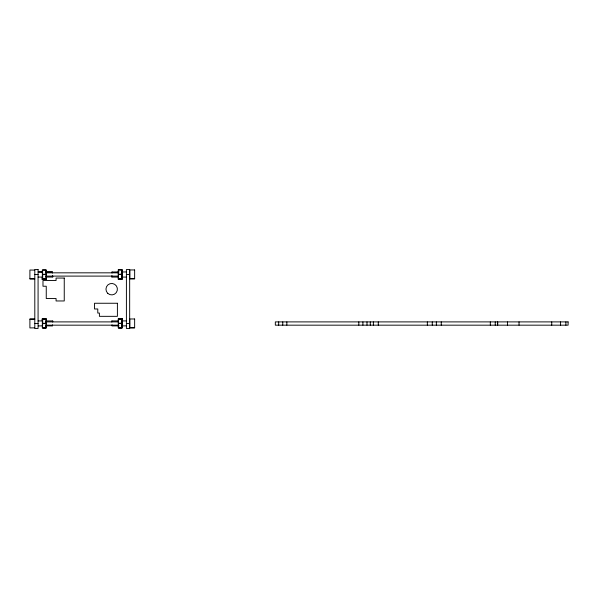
<?xml version="1.0" encoding="UTF-8"?>
<svg xmlns="http://www.w3.org/2000/svg" width="598" height="598" viewBox="0 0 598 598"><rect width="100%" height="100%" fill="white"/><g stroke="black" fill="none" stroke-linecap="round" stroke-linejoin="round"><path stroke-width="0.9" d="M42.331 272.247L42.421 271.126M46.255 272.165L45.904 278.997L42.69 278.997L42.69 274.572L45.904 274.572M46.166 326.829L45.904 318.951M118.284 272.165L118.374 271.044M122.209 272.09L122.119 277.711M122.209 321.119L122.119 326.747M42.421 271.208L42.69 270.072L45.904 270.072L46.166 271.208M42.69 318.951L42.69 323.294L45.904 323.294M46.166 326.747L45.904 327.876L42.69 327.876L42.421 326.829L42.69 323.608L45.904 323.608M118.374 271.126L118.636 269.84M118.284 272.09L118.636 278.915M121.85 278.915L122.119 277.629M118.636 318.876L118.374 326.747M122.119 326.665L121.85 327.794L118.636 327.794L118.374 326.665M118.284 269.922L122.209 269.922M34.721 270.109L29.9 270.027L29.9 278.892L34.721 278.892M38.279 271.941L42.727 271.941M45.396 271.941L52.512 271.941L52.512 273.054M112.028 272.008L119.144 271.926M121.813 272.008L126.26 271.926M38.279 272.023L42.727 272.023M45.396 272.023L52.512 272.023M46.255 272.83L118.225 272.83M118.636 274.183L121.85 274.183M45.904 274.258L42.69 274.258L42.331 272.165M34.804 274.482L38.078 274.482M118.636 274.489L121.85 274.489M126.402 274.482L129.669 274.482M46.255 276.104L118.225 276.104M38.078 277.083L42.166 277.083L42.166 279.535L46.255 279.535L46.255 269.922L42.331 269.922L42.331 278.915L46.255 278.915M46.255 277.083L52.796 277.083L52.796 276.104M118.225 277.083L111.684 277.083L111.684 276.104M126.402 277.083L122.313 277.083L122.313 279.206L118.225 279.206L118.284 269.84L122.209 269.84L122.209 278.915L118.284 278.915M118.636 278.675L121.85 278.675M129.811 278.728L134.64 278.728M29.9 278.81L34.721 278.81M42.69 278.84L45.904 278.758M118.284 278.832L122.209 278.832M42.166 279.206L46.255 279.206M42.421 318.951L46.166 318.951M118.374 318.876L122.209 318.951M34.721 319.055L29.9 319.055L29.9 327.928L34.721 327.846M118.636 319.026L121.85 319.026L122.209 321.201M29.9 319.138L34.721 319.138M42.69 319.108L45.904 319.108M38.078 320.917L42.166 320.917L42.166 318.794L46.255 318.794L46.255 328.033L42.331 328.033L42.331 319.108M46.255 320.917L52.796 320.917L52.796 321.896M118.225 320.917L111.684 320.917L111.684 321.896M126.402 320.917L122.313 320.917L122.313 318.794L118.225 318.794L118.284 327.951L122.209 327.951L122.209 318.876M46.255 321.896L118.225 321.896M118.636 323.212L121.85 323.212M34.804 323.533L38.078 323.533M118.636 323.525L121.85 323.525M126.402 323.533L129.669 323.533M46.255 325.17L118.225 325.17M38.279 325.94L42.727 325.858M45.396 325.858L52.512 325.94L52.512 324.826M119.144 325.85L112.028 325.932L112.028 324.819M121.813 325.932L126.26 325.85M42.421 326.747L42.69 327.794L45.904 328.033M129.811 327.764L134.64 327.764M118.284 327.868L122.209 327.868M122.119 271.126L121.85 269.84M122.119 271.044L122.209 272.165M46.166 271.126L46.255 272.247M565.887 321.896L565.887 325.17M560.573 321.896L560.573 325.17M551.745 321.896L551.745 325.17M519.034 321.896L519.034 325.17M507.433 321.896L507.433 325.17M497.693 321.896L497.693 325.17M497.588 321.896L497.588 325.17M495.234 321.896L495.234 325.17M490.315 321.896L490.315 325.17M441.257 321.896L441.257 325.17M436.353 321.896L436.353 325.17M432.264 321.896L432.264 325.17M427.338 321.896L427.338 325.17M378.287 321.896L378.287 325.17M373.376 321.896L373.376 325.17M370.274 321.896L370.274 325.17M367 321.896L367 325.17M362.911 321.896L362.911 325.17M358.822 321.896L358.822 325.17M286.853 321.896L286.853 325.17M282.764 321.896L282.764 325.17M278.675 321.896L278.675 325.17M121.962 271.881L121.962 276.874M121.962 320.917L121.962 325.903M118.531 271.881L118.531 273.107M118.531 276.067L118.531 276.702M118.531 321.246L118.531 322.143M118.531 325.103L118.531 325.903M112.028 271.926L112.028 273.039M112.028 275.783L112.028 276.792M112.028 321.104L112.028 321.836M52.512 275.79L52.512 276.799M52.512 321.111L52.512 321.844M46.009 271.963L46.009 273.189M46.009 276.149L46.009 276.784M46.009 321.328L46.009 322.225M46.009 325.185L46.009 325.985M42.578 271.963L42.578 276.784M42.578 321.328L42.578 325.985M38.078 269.556L34.804 269.556L34.804 328.444L38.078 328.444L38.078 269.556M129.669 269.556L126.402 269.556L126.402 328.444L129.669 328.444L129.669 269.556M134.64 269.945L129.811 269.945L129.811 278.81L134.64 278.81L134.64 269.945M64.248 278.063L56.07 278.063L56.07 280.514L42.981 280.514L42.981 286.24L46.255 286.24L46.255 298.507L56.07 298.507L56.07 300.966L64.248 300.966L64.248 278.063M117.402 303.253L94.506 303.253L94.506 308.979L97.78 308.979L97.78 313.068L99.41 313.068L99.41 316.335L117.402 316.335L117.402 303.253M134.64 318.981L129.811 318.981L129.811 327.846L134.64 327.846L134.64 318.981M568.1 321.896L275.327 321.896L275.327 325.17L568.1 325.17L568.1 321.896M107.76 293.356A5.726 5.726 0 0 0 117.253 290.493A5.726 5.726 0 0 0 110.025 283.706A5.726 5.726 0 0 0 107.76 293.356"/></g></svg>
